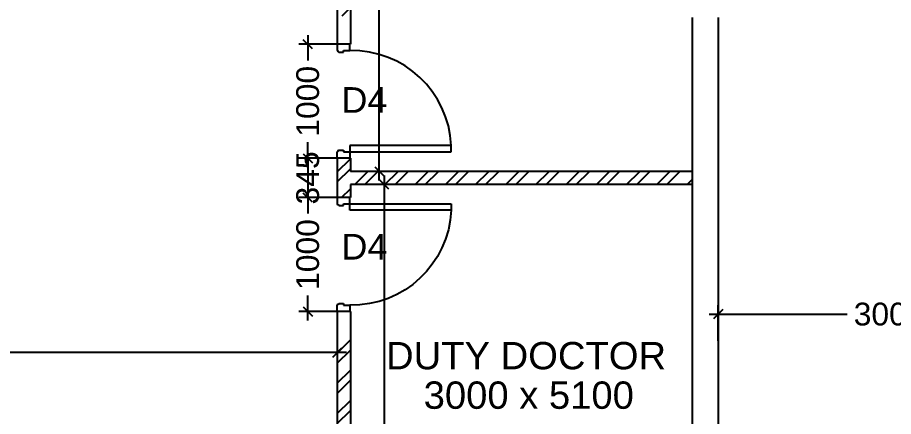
# Model space of a CAD drawing. Extents: x 7897917 to 8423973, y -6487334 to -6173396.
# Drawn here: x 8022522 to 8030212, y -6369182 to -6365681 of the extents above; entities that cross this region are included whole.
import ezdxf
from ezdxf.enums import TextEntityAlignment as Align

# ---------------------------------------------------------------- set-up
doc = ezdxf.new("R2010")
doc.units = 0
doc.header["$LTSCALE"] = 600
doc.header["$MEASUREMENT"] = 0
doc.header["$PDMODE"] = 35
doc.layers.get('0').update_dxf_attribs({"linetype": 'CONTINUOUS'})
doc.layers.get('Defpoints').update_dxf_attribs({"linetype": 'CONTINUOUS'})
for name, color, linetype in [('DOOR', 32, 'CONTINUOUS'), ('joinery', 7, 'CONTINUOUS'), ('PARTI', 21, 'CONTINUOUS'), ('Parti Hat', 35, 'CONTINUOUS'), ('Room Dim', 1, 'CONTINUOUS'), ('TEXT', 6, 'CONTINUOUS'), ('Walls', 7, 'CONTINUOUS'), ('Working Dim', 5, 'CONTINUOUS')]:
    doc.layers.add(name, color=color, linetype=linetype)
doc.styles.add('ari', font='arial.ttf')
doc.styles.add('ARIAL', font='arial.ttf')
doc.dimstyles.new('int. dim', dxfattribs={"dimtxt": 450, "dimasz": 80, "dimexe": 80, "dimexo": 0, "dimgap": 70, "dimtad": 0, "dimdec": 0, "dimzin": 12, "dimdsep": 46, "dimtxsty": 'ari', "dimblk": 'OBLIQUE', "dimcen": 2, "dimdle": 80, "dimclrd": 256, "dimclre": 256, "dimclrt": 6, "dimadec": 0, "dimazin": 0, "dimtfac": 1, "dimtdec": 0, "dimtix": 1, "dimtmove": 2, "dimatfit": 3, "dimfxl": 1, "dimtolj": 1, "dimtzin": 0, "dimlwd": -1, "dimlwe": -1, "dimarcsym": 0})

# ---------------------------------------------------------------- blocks, each defined once
blk = doc.blocks.new('_Oblique')
at = {"color": 0, "linetype": 'ByBlock', "lineweight": -2}
blk.add_line((-0.5, -0.5), (0.5, 0.5), dxfattribs=at)
blk = doc.blocks.new('*D595')
at = {"layer": 'Defpoints', "color": 0, "transparency": 16777216}
for p in [(8025698.1, -6361930.7), (8025833.5, -6361930.7, 14.8), (8025833.5, -6367030.6, 20.7)]:
    blk.add_point(p, dxfattribs=at)
at = {"layer": 'Working Dim', "transparency": 16777216}
for p, q in [((8025698.1, -6361850.7), (8025698.1, -6364112.4)), ((8025833.5, -6361930.7), (8025618.1, -6361930.7)), ((8025698.1, -6367110.6), (8025698.1, -6364848.9)), ((8025833.5, -6367030.6), (8025618.1, -6367030.6))]:
    blk.add_line(p, q, dxfattribs=at)
at = {"layer": 'Working Dim', "transparency": 16777216, "xscale": 80, "yscale": 80, "zscale": 80}
for p, rotation in [((8025698.1, -6361930.7), 90), ((8025698.1, -6367030.6), 270)]:
    blk.add_blockref('_Oblique', p, dxfattribs=dict(at, rotation=rotation))
at = {"layer": 'Working Dim', "color": 6, "transparency": 16777216, "insert": (8025698.1, -6364480.7), "char_height": 200, "attachment_point": 5, "rotation": 90, "style": 'ari'}
blk.add_mtext('\\A1;5100', dxfattribs=at)
blk = doc.blocks.new('*D599')
at = {"layer": 'Defpoints', "color": 0, "transparency": 16777216}
for p in [(8025741.2, -6367145.6), (8026087.2, -6367145.6, 20), (8025996.3, -6372245.6, 5.1)]:
    blk.add_point(p, dxfattribs=at)
at = {"layer": 'Working Dim', "transparency": 16777216}
for p, q in [((8025741.2, -6367065.6), (8025741.2, -6369327.3)), ((8026087.2, -6367145.6), (8025661.2, -6367145.6)), ((8025741.2, -6372325.6), (8025741.2, -6370063.9)), ((8025996.3, -6372245.6), (8025661.2, -6372245.6))]:
    blk.add_line(p, q, dxfattribs=at)
at = {"layer": 'Working Dim', "transparency": 16777216, "xscale": 80, "yscale": 80, "zscale": 80}
for p, rotation in [((8025741.2, -6367145.6), 90), ((8025741.2, -6372245.6), 270)]:
    blk.add_blockref('_Oblique', p, dxfattribs=dict(at, rotation=rotation))
at = {"layer": 'Working Dim', "color": 6, "transparency": 16777216, "insert": (8025741.2, -6369695.6), "char_height": 200, "attachment_point": 5, "rotation": 90, "style": 'ari'}
blk.add_mtext('\\A1;5100', dxfattribs=at)
blk = doc.blocks.new('*D619')
at = {"layer": 'Defpoints', "color": 0, "transparency": 16777216}
for p in [(8031673.8, -6368284.3), (8028673.3, -6368517.4, 2.8), (8031673.8, -6368517.4, 8)]:
    blk.add_point(p, dxfattribs=at)
at = {"layer": 'Working Dim', "transparency": 16777216}
for p, q in [((8028673.3, -6368517.4), (8028673.3, -6368204.3)), ((8031673.8, -6368517.4), (8031673.8, -6368204.3)), ((8028593.3, -6368284.3), (8029805.3, -6368284.3)), ((8031753.8, -6368284.3), (8030541.8, -6368284.3))]:
    blk.add_line(p, q, dxfattribs=at)
at = {"layer": 'Working Dim', "transparency": 16777216, "xscale": 80, "yscale": 80, "zscale": 80, "rotation": 180}
blk.add_blockref('_Oblique', (8028673.3, -6368284.3), dxfattribs=at)
at = {"layer": 'Working Dim', "transparency": 16777216, "xscale": 80, "yscale": 80, "zscale": 80}
blk.add_blockref('_Oblique', (8031673.8, -6368284.3), dxfattribs=at)
at = {"layer": 'Working Dim', "color": 6, "transparency": 16777216, "insert": (8030173.6, -6368284.3), "char_height": 200, "attachment_point": 5, "style": 'ari'}
blk.add_mtext('\\A1;3000', dxfattribs=at)
blk = doc.blocks.new('*D884')
at = {"layer": 'Defpoints', "color": 0, "transparency": 16777216}
for p in [(8025328.8, -6368587.6), (8001098.8, -6368620.1), (8001098.8, -6369015.6)]:
    blk.add_point(p, dxfattribs=at)
at = {"layer": 'Working Dim', "transparency": 16777216}
for p, q in [((8001098.8, -6369015.6), (8001098.8, -6368540.1)), ((8025328.8, -6368587.6), (8025328.8, -6368700.1)), ((8001018.8, -6368620.1), (8012766.1, -6368620.1)), ((8025408.8, -6368620.1), (8013661.5, -6368620.1))]:
    blk.add_line(p, q, dxfattribs=at)
at = {"layer": 'Working Dim', "transparency": 16777216, "xscale": 80, "yscale": 80, "zscale": 80, "rotation": 180}
blk.add_blockref('_Oblique', (8001098.8, -6368620.1), dxfattribs=at)
at = {"layer": 'Working Dim', "transparency": 16777216, "xscale": 80, "yscale": 80, "zscale": 80}
blk.add_blockref('_Oblique', (8025328.8, -6368620.1), dxfattribs=at)
at = {"layer": 'Working Dim', "color": 6, "transparency": 16777216, "insert": (8013213.8, -6368620.1), "char_height": 200, "attachment_point": 5, "style": 'ari'}
blk.add_mtext('\\A1;24230', dxfattribs=at)
blk = doc.blocks.new('1000')
at = {"layer": 'DOOR'}
for p, q in [((0, -100), (0, 0)), ((0, 0), (49.7, 0)), ((49.7, 0), (49.7, -2.2)), ((63.2, -49.5), (49.7, -49.5)), ((49.7, -49.5), (49.7, -100)), ((63.2, -13.5), (61, -13.5)), ((63.2, -13.5), (63.2, -49.5)), ((836.8, -13.5), (836.8, -49.5)), ((836.8, -13.5), (839, -13.5)), ((836.8, -49.5), (850.3, -49.5)), ((850.3, 0), (850.3, -2.2)), ((900, 0), (850.3, 0)), ((850.3, -49.5), (850.3, -100)), ((900, -100), (900, 0)), ((49.7, -100), (0, -100)), ((49.7, -100), (49.7, -900.6)), ((100.2, -100), (49.7, -100)), ((100.2, -900.6), (100.2, -100)), ((850.3, -100), (900, -100)), ((49.7, -900.6), (100.2, -900.6))]:
    blk.add_line(p, q, dxfattribs=at)
for centre, major_axis, start_param, end_param in [((49.7, -13.5), (-7.95, 7.95), 3.926991, 5.497787), ((850.3, -13.5), (7.95, 7.95), 0.785398, 2.356194)]:
    blk.add_ellipse(centre, major_axis=major_axis, ratio=1, start_param=start_param, end_param=end_param, dxfattribs=at)
at = {"layer": 'DOOR', "color": 145}
blk.add_ellipse((64.3, -115.3), major_axis=(-519.7, 589.8), ratio=1, start_param=2.464943, end_param=4.009476, dxfattribs=at)
blk = doc.blocks.new('*D1704')
at = {"layer": 'Defpoints', "color": 0, "transparency": 16777216}
for p in [(8025328.8, -6366915.6), (8025070.2, -6367260.6), (8025328.8, -6367260.6)]:
    blk.add_point(p, dxfattribs=at)
at = {"layer": 'Working Dim', "transparency": 16777216}
for p, q in [((8025070.2, -6366915.6), (8025070.2, -6366835.6)), ((8025328.8, -6366915.6), (8024990.2, -6366915.6)), ((8025070.2, -6366915.6), (8025070.2, -6367260.6)), ((8025328.8, -6367260.6), (8024990.2, -6367260.6)), ((8025070.2, -6367260.6), (8025070.2, -6367340.6))]:
    blk.add_line(p, q, dxfattribs=at)
at = {"layer": 'Working Dim', "transparency": 16777216, "xscale": 80, "yscale": 80, "zscale": 80}
for p, rotation in [((8025070.2, -6366915.6), 270), ((8025070.2, -6367260.6), 90)]:
    blk.add_blockref('_Oblique', p, dxfattribs=dict(at, rotation=rotation))
at = {"layer": 'Working Dim', "color": 6, "transparency": 16777216, "insert": (8025070.2, -6367088.1), "char_height": 200, "attachment_point": 5, "rotation": 90, "style": 'ari'}
blk.add_mtext('\\A1;345', dxfattribs=at)
blk = doc.blocks.new('*D1705')
at = {"layer": 'Defpoints', "color": 0, "transparency": 16777216}
for p in [(8025070.2, -6365915.6), (8025328.8, -6365915.6), (8025328.8, -6366915.6)]:
    blk.add_point(p, dxfattribs=at)
at = {"layer": 'Working Dim', "transparency": 16777216}
for p, q in [((8025070.2, -6365835.6), (8025070.2, -6366056.7)), ((8025328.8, -6365915.6), (8024990.2, -6365915.6)), ((8025070.2, -6366995.6), (8025070.2, -6366774.5)), ((8025328.8, -6366915.6), (8024990.2, -6366915.6))]:
    blk.add_line(p, q, dxfattribs=at)
at = {"layer": 'Working Dim', "transparency": 16777216, "xscale": 80, "yscale": 80, "zscale": 80}
for p, rotation in [((8025070.2, -6365915.6), 90), ((8025070.2, -6366915.6), 270)]:
    blk.add_blockref('_Oblique', p, dxfattribs=dict(at, rotation=rotation))
at = {"layer": 'Working Dim', "color": 6, "transparency": 16777216, "insert": (8025070.2, -6366415.6), "char_height": 200, "attachment_point": 5, "rotation": 90, "style": 'ari'}
blk.add_mtext('\\A1;1000', dxfattribs=at)
blk = doc.blocks.new('*D1706')
at = {"layer": 'Defpoints', "color": 0, "transparency": 16777216}
for p in [(8025328.8, -6367260.6), (8025070.2, -6368260.6), (8025328.8, -6368260.6)]:
    blk.add_point(p, dxfattribs=at)
at = {"layer": 'Working Dim', "transparency": 16777216}
for p, q in [((8025070.2, -6367180.6), (8025070.2, -6367401.7)), ((8025328.8, -6367260.6), (8024990.2, -6367260.6)), ((8025070.2, -6368340.6), (8025070.2, -6368119.5)), ((8025328.8, -6368260.6), (8024990.2, -6368260.6))]:
    blk.add_line(p, q, dxfattribs=at)
at = {"layer": 'Working Dim', "transparency": 16777216, "xscale": 80, "yscale": 80, "zscale": 80}
for p, rotation in [((8025070.2, -6367260.6), 90), ((8025070.2, -6368260.6), 270)]:
    blk.add_blockref('_Oblique', p, dxfattribs=dict(at, rotation=rotation))
at = {"layer": 'Working Dim', "color": 6, "transparency": 16777216, "insert": (8025070.2, -6367760.6), "char_height": 200, "attachment_point": 5, "rotation": 90, "style": 'ari'}
blk.add_mtext('\\A1;1000', dxfattribs=at)

msp = doc.modelspace()

# ---------------------------------------------------------------- hatches: boundary and pattern name
at = {"layer": 'Parti Hat'}
h = msp.add_hatch(dxfattribs=at)
h.set_pattern_fill('ANSI32', color=256, scale=500, style=0)
h.paths.add_polyline_path([(8025328.778, -6365665.595), (8025328.777, -6361930.594), (8025443.777, -6361930.594), (8025443.778, -6365665.595)])
h.paths.add_polyline_path([(8025328.778, -6372245.596), (8025328.778, -6368510.595), (8025443.778, -6368510.595), (8025443.778, -6372245.596)])
h.paths.add_polyline_path([(8025443.778, -6367145.595), (8025443.778, -6367260.595), (8025328.778, -6367260.595), (8025328.778, -6366915.595), (8025443.778, -6366915.595), (8025443.778, -6367030.595), (8028443.778, -6367030.595), (8028443.778, -6367145.595)])

# ---------------------------------------------------------------- linework, layer by layer
at = {"layer": 'PARTI', "extrusion": (0.000145144, 2.25159e-17, 1)}
for p, q in [((8025328.777, -6361930.594), (8025328.778, -6365915.595)), ((8025443.777, -6361930.594), (8025443.778, -6365915.595)), ((8025328.778, -6366915.595), (8025328.778, -6367260.595)), ((8025443.778, -6366915.595), (8025443.778, -6367030.595)), ((8025443.778, -6367145.595), (8025443.778, -6367260.595)), ((8025328.778, -6368260.595), (8025328.778, -6372245.596)), ((8025443.778, -6368260.595), (8025443.778, -6372245.596))]:
    msp.add_line(p, q, dxfattribs=at)
at = {"layer": 'PARTI'}
for p, q in [((8025443.778, -6365915.595), (8025328.778, -6365915.595)), ((8025443.778, -6366915.595), (8025328.778, -6366915.595)), ((8028443.778, -6367030.595), (8025443.778, -6367030.595)), ((8028443.778, -6367145.595), (8025443.778, -6367145.595)), ((8025443.778, -6367260.595), (8025328.778, -6367260.595)), ((8025443.778, -6368260.595), (8025328.778, -6368260.595))]:
    msp.add_line(p, q, dxfattribs=at)
at = {"layer": 'Walls', "extrusion": (0.000145144, 2.25159e-17, 1)}
msp.add_line((8028444.316, -6365680.614), (8028444.316, -6370630.574), dxfattribs=at)
at = {"layer": 'Walls', "extrusion": (0.000145144, 2.25336e-17, 1)}
msp.add_line((8028674.315, -6365680.614), (8028674.315, -6372245.557), dxfattribs=at)

# ---------------------------------------------------------------- block references
at = {"layer": 'DOOR', "linetype": 'Continuous'}
for p, xscale, yscale, zscale, rotation in [((8025328.778, -6366915.595), 1.111111104488403, 1.111111104488403, 1.111111104488403, 90.00001325483595), ((8025328.778, -6367260.595), -1.111111104488403, 1.111111104488373, 1.111111104439164, 89.99998674516405)]:
    msp.add_blockref('1000', p, dxfattribs=dict(at, xscale=xscale, yscale=yscale, zscale=zscale, rotation=rotation))

# ---------------------------------------------------------------- texts
at = {"layer": 'joinery', "style": 'ari'}
for p in [(8025366.602, -6366516.703, 6.05), (8025366.602, -6367804.597, 6.05)]:
    msp.add_text('D4', height=225, dxfattribs=at).set_placement(p)
at = {"layer": 'Room Dim', "style": 'ARIAL'}
msp.add_text('3000 x 5100', height=240, dxfattribs=at).set_placement((8027010.26, -6369114.427), align=Align.CENTER)
at = {"layer": 'TEXT', "color": 7, "style": 'ARIAL'}
msp.add_text('DUTY DOCTOR', height=240, dxfattribs=at).set_placement((8026986.522, -6368767.837), align=Align.CENTER)

# ---------------------------------------------------------------- dimensions: what is measured, and where the dimension line sits
at = {"layer": 'Working Dim'}
for base, p1, p2, angle, override, picture, middle in [((8025698.091, -6361930.706), (8025833.476, -6367030.595, 20.713), (8025833.476, -6361930.706, 14.83), 90, {"dimtxt": 200}, '*D595', (8025698.091, -6364480.65)), ((8025070.236, -6365915.595), (8025328.781, -6366915.595), (8025328.781, -6365915.595), 90, {"dimtxt": 200, "dimarcsym": 1}, '*D1705', (8025070.236, -6366415.595)), ((8025070.236, -6367260.595), (8025328.78, -6366915.595), (8025328.78, -6367260.595), 90, {"dimtxt": 200, "dimarcsym": 1}, '*D1704', (8025070.236, -6367088.095)), ((8025741.24, -6367145.595), (8025996.282, -6372245.574, 5.131), (8026087.183, -6367145.595, 19.995), 90, {"dimtxt": 200}, '*D599', (8025741.24, -6369695.585)), ((8025070.236, -6368260.595), (8025328.78, -6367260.595), (8025328.78, -6368260.595), 90, {"dimtxt": 200, "dimarcsym": 1}, '*D1706', (8025070.236, -6367760.595)), ((8001098.784, -6368620.09), (8025328.778, -6368587.618), (8001098.784, -6369015.603), 180, {"dimtxt": 200}, '*D884', (8013213.781, -6368620.09))]:
    dim = msp.add_linear_dim(base=base, p1=p1, p2=p2, angle=angle, dimstyle='int. dim', override=override, dxfattribs=at)
    dim.commit()
    dim.dimension.update_dxf_attribs({"geometry": picture, "text_midpoint": middle})
dim = msp.add_linear_dim(base=(8031673.785, -6368284.329), p1=(8028673.315, -6368517.41, 2.827), p2=(8031673.785, -6368517.41, 7.979), dimstyle='int. dim', override={"dimtxt": 200}, dxfattribs=at)
dim.commit()
dim.dimension.update_dxf_attribs({"geometry": '*D619', "text_midpoint": (8030173.55, -6368284.329)})

doc.saveas('drawing.dxf')
